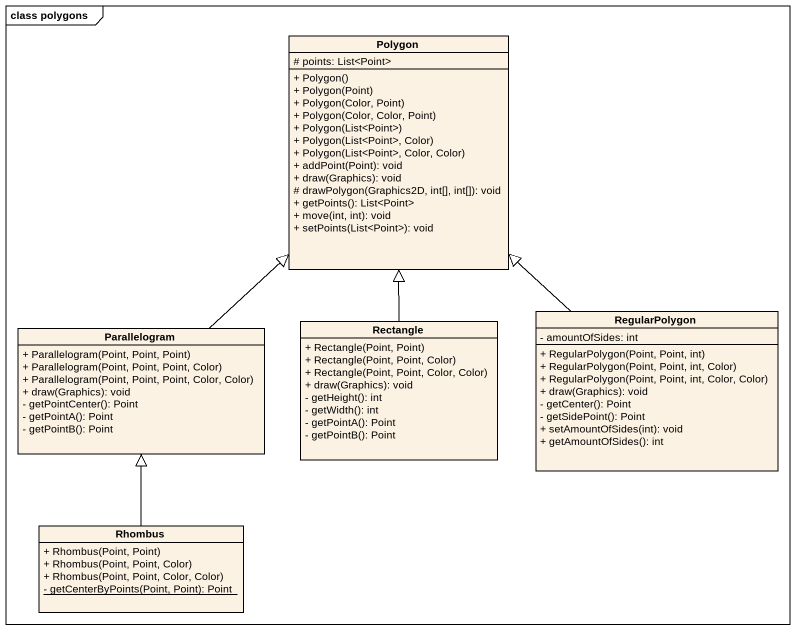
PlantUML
@startuml
mainframe class polygons
hide circle
hide empty members
skinparam classAttributeIconSize 0
class Polygon {
  # points: List<Point>
  + Polygon()
  + Polygon(Point)
  + Polygon(Color, Point)
  + Polygon(Color, Color, Point)
  + Polygon(List<Point>)
  + Polygon(List<Point>, Color)
  + Polygon(List<Point>, Color, Color)
  + addPoint(Point): void
  + draw(Graphics): void
  # drawPolygon(Graphics2D, int[], int[]): void
  + getPoints(): List<Point>
  + move(int, int): void
  + setPoints(List<Point>): void
}
class Parallelogram {
  + Parallelogram(Point, Point, Point)
  + Parallelogram(Point, Point, Point, Color)
  + Parallelogram(Point, Point, Point, Color, Color)
  + draw(Graphics): void
  - getPointCenter(): Point
  - getPointA(): Point
  - getPointB(): Point
}
class "Rectangle" as Rectangle_ {
  + Rectangle(Point, Point)
  + Rectangle(Point, Point, Color)
  + Rectangle(Point, Point, Color, Color)
  + draw(Graphics): void
  - getHeight(): int
  - getWidth(): int
  - getPointA(): Point
  - getPointB(): Point
}
class RegularPolygon {
  - amountOfSides: int
  + RegularPolygon(Point, Point, int)
  + RegularPolygon(Point, Point, int, Color)
  + RegularPolygon(Point, Point, int, Color, Color)
  + draw(Graphics): void
  - getCenter(): Point
  - getSidePoint(): Point
  + setAmountOfSides(int): void
  + getAmountOfSides(): int
}
class Rhombus {
  + Rhombus(Point, Point)
  + Rhombus(Point, Point, Color)
  + Rhombus(Point, Point, Color, Color)
  {static} - getCenterByPoints(Point, Point): Point
}
Parallelogram -up-|> Polygon
Rectangle_ -up-|> Polygon
RegularPolygon -up-|> Polygon
Rhombus -up-|> Parallelogram
@enduml
